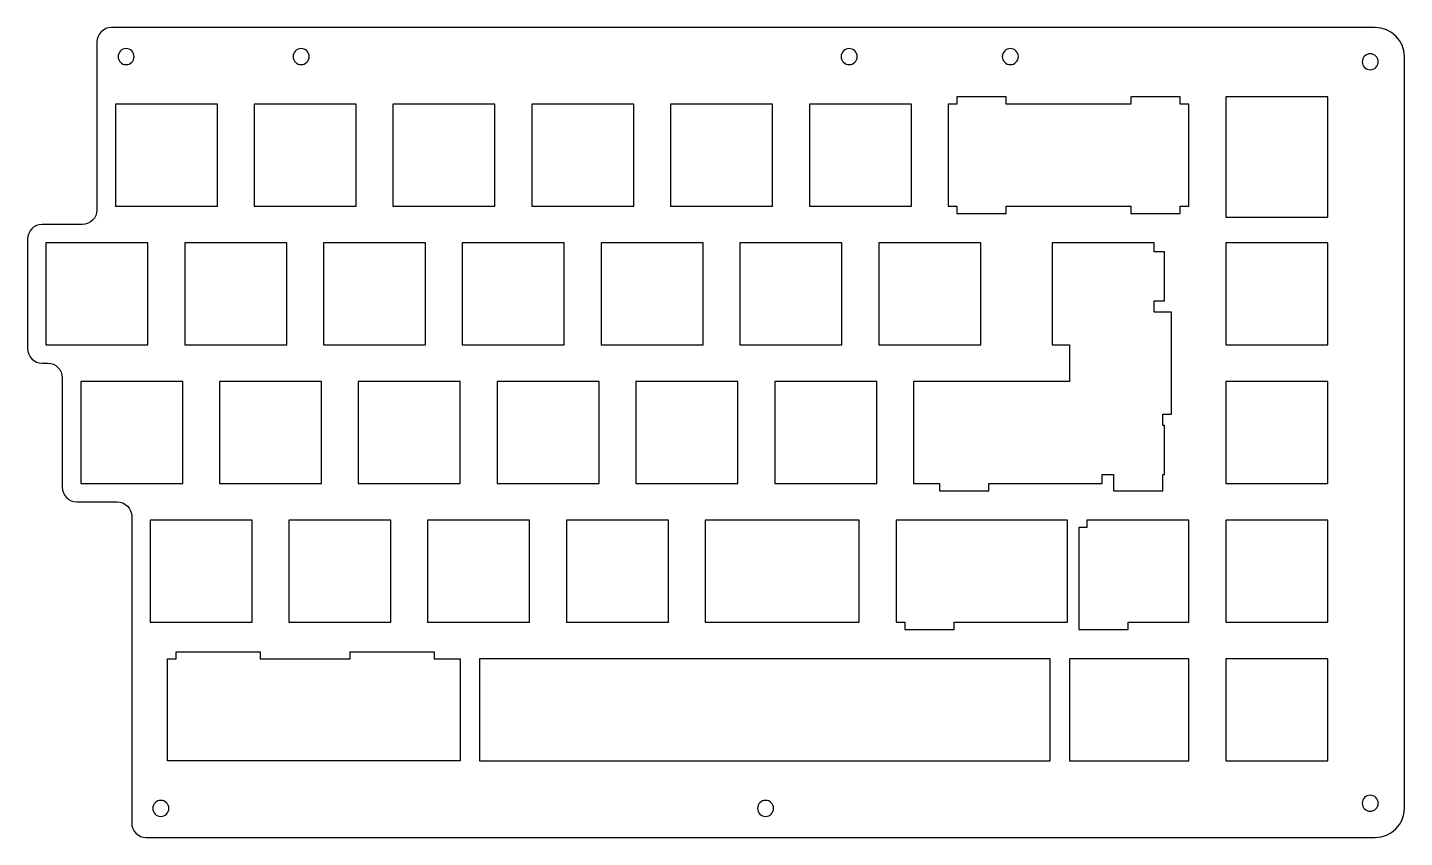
# Model space of a CAD drawing. Header units: inches. Extents: x 55 to 244, y -164 to -52.
import ezdxf

# ---------------------------------------------------------------- set-up
doc = ezdxf.new("R2010")
doc.units = ezdxf.units.IN
doc.header["$MEASUREMENT"] = 0
doc.layers.add('Layer 1', color=7, linetype='Continuous')

# ---------------------------------------------------------------- blocks, each defined once
blk = doc.blocks.new('block 2')
at = {"layer": 'Layer 1', "color": 7, "lineweight": 25, "true_color": 0xffffff}
blk.add_lwpolyline([(219.03, -95.96), (233.03, -95.96), (233.03, -81.96), (219.03, -81.96), (219.03, -95.96)], dxfattribs=at)
blk = doc.blocks.new('block 3')
at = {"layer": 'Layer 1', "color": 7, "lineweight": 25, "true_color": 0xffffff}
blk.add_lwpolyline([(219.03, -115.01), (233.03, -115.01), (233.03, -101.01), (219.03, -101.01), (219.03, -115.01)], dxfattribs=at)
blk = doc.blocks.new('block 4')
at = {"layer": 'Layer 1', "color": 7, "lineweight": 25, "true_color": 0xffffff}
blk.add_lwpolyline([(219.03, -134.06), (233.03, -134.06), (233.03, -120.06), (219.03, -120.06), (219.03, -134.06)], dxfattribs=at)
blk = doc.blocks.new('block 5')
at = {"layer": 'Layer 1', "color": 7, "lineweight": 25, "true_color": 0xffffff}
blk.add_lwpolyline([(219.03, -153.11), (233.03, -153.11), (233.03, -139.11), (219.03, -139.11), (219.03, -153.11)], dxfattribs=at)
blk = doc.blocks.new('block 6')
at = {"layer": 'Layer 1', "color": 7, "lineweight": 25, "true_color": 0xffffff}
blk.add_lwpolyline([(66.63, -76.91), (80.63, -76.91), (80.63, -62.91), (66.63, -62.91), (66.63, -76.91)], dxfattribs=at)
blk = doc.blocks.new('block 7')
at = {"layer": 'Layer 1', "color": 7, "lineweight": 25, "true_color": 0xffffff}
blk.add_lwpolyline([(85.68, -76.91), (99.68, -76.91), (99.68, -62.91), (85.68, -62.91), (85.68, -76.91)], dxfattribs=at)
blk = doc.blocks.new('block 8')
at = {"layer": 'Layer 1', "color": 7, "lineweight": 25, "true_color": 0xffffff}
blk.add_lwpolyline([(104.73, -76.91), (118.73, -76.91), (118.73, -62.91), (104.73, -62.91), (104.73, -76.91)], dxfattribs=at)
blk = doc.blocks.new('block 9')
at = {"layer": 'Layer 1', "color": 7, "lineweight": 25, "true_color": 0xffffff}
blk.add_lwpolyline([(123.78, -76.91), (137.78, -76.91), (137.78, -62.91), (123.78, -62.91), (123.78, -76.91)], dxfattribs=at)
blk = doc.blocks.new('block 10')
at = {"layer": 'Layer 1', "color": 7, "lineweight": 25, "true_color": 0xffffff}
blk.add_lwpolyline([(142.83, -76.91), (156.83, -76.91), (156.83, -62.91), (142.83, -62.91), (142.83, -76.91)], dxfattribs=at)
blk = doc.blocks.new('block 11')
at = {"layer": 'Layer 1', "color": 7, "lineweight": 25, "true_color": 0xffffff}
blk.add_lwpolyline([(161.88, -76.91), (175.88, -76.91), (175.88, -62.91), (161.88, -62.91), (161.88, -76.91)], dxfattribs=at)
blk = doc.blocks.new('block 12')
at = {"layer": 'Layer 1', "color": 7, "lineweight": 25, "true_color": 0xffffff}
blk.add_lwpolyline([(57.1, -95.96), (71.1, -95.96), (71.1, -81.96), (57.1, -81.96), (57.1, -95.96)], dxfattribs=at)
blk = doc.blocks.new('block 13')
at = {"layer": 'Layer 1', "color": 7, "lineweight": 25, "true_color": 0xffffff}
blk.add_lwpolyline([(76.15, -95.96), (90.15, -95.96), (90.15, -81.96), (76.15, -81.96), (76.15, -95.96)], dxfattribs=at)
blk = doc.blocks.new('block 14')
at = {"layer": 'Layer 1', "color": 7, "lineweight": 25, "true_color": 0xffffff}
blk.add_lwpolyline([(95.2, -95.96), (109.2, -95.96), (109.2, -81.96), (95.2, -81.96), (95.2, -95.96)], dxfattribs=at)
blk = doc.blocks.new('block 15')
at = {"layer": 'Layer 1', "color": 7, "lineweight": 25, "true_color": 0xffffff}
blk.add_lwpolyline([(114.25, -95.96), (128.25, -95.96), (128.25, -81.96), (114.25, -81.96), (114.25, -95.96)], dxfattribs=at)
blk = doc.blocks.new('block 16')
at = {"layer": 'Layer 1', "color": 7, "lineweight": 25, "true_color": 0xffffff}
blk.add_lwpolyline([(133.3, -95.96), (147.3, -95.96), (147.3, -81.96), (133.3, -81.96), (133.3, -95.96)], dxfattribs=at)
blk = doc.blocks.new('block 17')
at = {"layer": 'Layer 1', "color": 7, "lineweight": 25, "true_color": 0xffffff}
blk.add_lwpolyline([(152.35, -95.96), (166.35, -95.96), (166.35, -81.96), (152.35, -81.96), (152.35, -95.96)], dxfattribs=at)
blk = doc.blocks.new('block 18')
at = {"layer": 'Layer 1', "color": 7, "lineweight": 25, "true_color": 0xffffff}
blk.add_lwpolyline([(171.4, -95.96), (185.4, -95.96), (185.4, -81.96), (171.4, -81.96), (171.4, -95.96)], dxfattribs=at)
blk = doc.blocks.new('block 19')
at = {"layer": 'Layer 1', "color": 7, "lineweight": 25, "true_color": 0xffffff}
blk.add_lwpolyline([(61.87, -115.01), (75.87, -115.01), (75.87, -101.01), (61.87, -101.01), (61.87, -115.01)], dxfattribs=at)
blk = doc.blocks.new('block 20')
at = {"layer": 'Layer 1', "color": 7, "lineweight": 25, "true_color": 0xffffff}
blk.add_lwpolyline([(80.92, -115.01), (94.92, -115.01), (94.92, -101.01), (80.92, -101.01), (80.92, -115.01)], dxfattribs=at)
blk = doc.blocks.new('block 21')
at = {"layer": 'Layer 1', "color": 7, "lineweight": 25, "true_color": 0xffffff}
blk.add_lwpolyline([(99.97, -115.01), (113.97, -115.01), (113.97, -101.01), (99.97, -101.01), (99.97, -115.01)], dxfattribs=at)
blk = doc.blocks.new('block 22')
at = {"layer": 'Layer 1', "color": 7, "lineweight": 25, "true_color": 0xffffff}
blk.add_lwpolyline([(119.02, -115.01), (133.02, -115.01), (133.02, -101.01), (119.02, -101.01), (119.02, -115.01)], dxfattribs=at)
blk = doc.blocks.new('block 23')
at = {"layer": 'Layer 1', "color": 7, "lineweight": 25, "true_color": 0xffffff}
blk.add_lwpolyline([(138.07, -115.01), (152.07, -115.01), (152.07, -101.01), (138.07, -101.01), (138.07, -115.01)], dxfattribs=at)
blk = doc.blocks.new('block 24')
at = {"layer": 'Layer 1', "color": 7, "lineweight": 25, "true_color": 0xffffff}
blk.add_lwpolyline([(157.12, -115.01), (171.12, -115.01), (171.12, -101.01), (157.12, -101.01), (157.12, -115.01)], dxfattribs=at)
blk = doc.blocks.new('block 25')
at = {"layer": 'Layer 1', "color": 7, "lineweight": 25, "true_color": 0xffffff}
blk.add_lwpolyline([(71.39, -134.06), (85.39, -134.06), (85.39, -120.06), (71.39, -120.06), (71.39, -134.06)], dxfattribs=at)
blk = doc.blocks.new('block 26')
at = {"layer": 'Layer 1', "color": 7, "lineweight": 25, "true_color": 0xffffff}
blk.add_lwpolyline([(90.44, -134.06), (104.44, -134.06), (104.44, -120.06), (90.44, -120.06), (90.44, -134.06)], dxfattribs=at)
blk = doc.blocks.new('block 27')
at = {"layer": 'Layer 1', "color": 7, "lineweight": 25, "true_color": 0xffffff}
blk.add_lwpolyline([(109.49, -134.06), (123.49, -134.06), (123.49, -120.06), (109.49, -120.06), (109.49, -134.06)], dxfattribs=at)
blk = doc.blocks.new('block 28')
at = {"layer": 'Layer 1', "color": 7, "lineweight": 25, "true_color": 0xffffff}
blk.add_lwpolyline([(128.54, -134.06), (142.54, -134.06), (142.54, -120.06), (128.54, -120.06), (128.54, -134.06)], dxfattribs=at)
blk = doc.blocks.new('block 29')
at = {"layer": 'Layer 1', "color": 7, "lineweight": 25, "true_color": 0xffffff}
for points in [[(187.78, -120.06), (183.31, -120.06), (180.93, -120.06), (173.78, -120.06), (173.78, -134.06), (175, -134.06), (175, -135.06), (181.75, -135.06), (181.75, -134.06), (183.31, -134.06), (187.78, -134.06), (194.93, -134.06), (197.31, -134.06), (197.31, -120.06), (194.93, -120.06), (187.78, -120.06)], [(199.98, -120.06), (199.98, -121.06), (198.87, -121.06), (198.87, -135.06), (205.62, -135.06), (205.62, -134.06), (213.98, -134.06), (213.98, -120.06), (199.98, -120.06)]]:
    blk.add_lwpolyline(points, dxfattribs=at)

msp = doc.modelspace()

# ---------------------------------------------------------------- linework, layer by layer
at = {"layer": 'Layer 1', "color": 7, "lineweight": 25, "true_color": 0xffffff}
for points in [[(212.77, -62.91), (212.77, -61.91), (206.02, -61.91), (206.02, -62.91), (204.45, -62.91), (199.98, -62.91), (194.93, -62.91), (190.45, -62.91), (188.89, -62.91), (188.89, -61.91), (182.14, -61.91), (182.14, -62.91), (180.93, -62.91), (180.93, -76.91), (182.14, -76.91), (182.14, -77.91), (188.89, -77.91), (188.89, -76.91), (190.45, -76.91), (194.93, -76.91), (199.98, -76.91), (204.45, -76.91), (206.02, -76.91), (206.02, -77.91), (212.77, -77.91), (212.77, -76.91), (213.98, -76.91), (213.98, -62.91), (212.77, -62.91)], [(219.03, -61.91), (219.03, -78.41), (233.03, -78.41), (233.03, -61.91), (219.03, -61.91)], [(211.6, -105.48), (211.6, -91.48), (209.22, -91.48), (209.22, -89.92), (210.6, -89.92), (210.6, -83.17), (209.22, -83.17), (209.22, -81.96), (195.22, -81.96), (195.22, -95.96), (197.6, -95.96), (197.6, -101.01), (190.17, -101.01), (188.07, -101.01), (176.17, -101.01), (176.17, -115.01), (179.76, -115.01), (179.76, -116.01), (186.51, -116.01), (186.51, -115.01), (188.07, -115.01), (190.17, -115.01), (202.07, -115.01), (202.07, -113.79), (203.63, -113.79), (203.63, -116.01), (210.38, -116.01), (210.38, -113.79), (210.6, -113.79), (210.6, -107.04), (210.38, -107.04), (210.38, -105.48), (211.6, -105.48)], [(161.59, -120.06), (154.73, -120.06), (147.59, -120.06), (147.59, -134.06), (154.73, -134.06), (161.59, -134.06), (168.73, -134.06), (168.73, -120.06), (161.59, -120.06)], [(113.97, -153.11), (83.3, -153.11), (73.77, -153.11), (73.77, -139.11), (74.98, -139.11), (74.98, -138.11), (79.75, -138.11), (81.73, -138.11), (86.5, -138.11), (86.5, -139.11), (87.77, -139.11), (88.06, -139.11), (97.3, -139.11), (98.86, -139.11), (98.86, -138.11), (103.62, -138.11), (105.61, -138.11), (110.37, -138.11), (110.37, -139.11), (113.97, -139.11), (113.97, -153.11)], [(116.63, -139.11), (116.63, -153.11), (194.93, -153.11), (194.93, -139.11), (116.63, -139.11)], [(211.6, -139.11), (199.98, -139.11), (197.6, -139.11), (197.6, -153.11), (199.98, -153.11), (211.6, -153.11), (213.98, -153.11), (213.98, -139.11), (211.6, -139.11)]]:
    msp.add_lwpolyline(points, dxfattribs=at)
at = {"layer": 'Layer 1', "color": 195, "lineweight": 25, "true_color": 0x794d9e}
for points, knots in [([(66.1, -52.38), (66.1, -52.38), (239.55, -52.38), (239.55, -52.38), (241.76, -52.38), (243.55, -54.17), (243.55, -56.38), (243.55, -56.38), (243.55, -159.63), (243.55, -159.63), (243.55, -161.84), (241.76, -163.63), (239.55, -163.63), (239.55, -163.63), (70.87, -163.63), (70.87, -163.63), (69.76, -163.63), (68.87, -162.73), (68.87, -161.63), (68.87, -161.63), (68.87, -119.53), (68.87, -119.53), (68.87, -118.43), (67.97, -117.53), (66.87, -117.53), (66.87, -117.53), (61.34, -117.53), (61.34, -117.53), (60.24, -117.53), (59.34, -116.63), (59.34, -115.53), (59.34, -115.53), (59.34, -100.48), (59.34, -100.48), (59.34, -99.38), (58.45, -98.48), (57.34, -98.48), (57.34, -98.48), (56.58, -98.48), (56.58, -98.48), (55.47, -98.48), (54.58, -97.58), (54.58, -96.48), (54.58, -96.48), (54.58, -81.43), (54.58, -81.43), (54.58, -80.33), (55.47, -79.43), (56.58, -79.43), (56.58, -79.43), (62.1, -79.43), (62.1, -79.43), (63.21, -79.43), (64.1, -78.53), (64.1, -77.43), (64.1, -77.43), (64.1, -54.38), (64.1, -54.38), (64.1, -53.28), (65, -52.38), (66.1, -52.38)], [0, 0, 0, 0, 1, 1, 1, 2, 2, 2, 3, 3, 3, 4, 4, 4, 5, 5, 5, 6, 6, 6, 7, 7, 7, 8, 8, 8, 9, 9, 9, 10, 10, 10, 11, 11, 11, 12, 12, 12, 13, 13, 13, 14, 14, 14, 15, 15, 15, 16, 16, 16, 17, 17, 17, 18, 18, 18, 19, 19, 19, 20, 20, 20, 20]), ([(69.2, -56.38), (69.2, -56.99), (68.71, -57.48), (68.1, -57.48), (67.5, -57.48), (67, -56.99), (67, -56.38), (67, -55.77), (67.5, -55.28), (68.1, -55.28), (68.71, -55.28), (69.2, -55.77), (69.2, -56.38)], [0, 0, 0, 0, 1, 1, 1, 2, 2, 2, 3, 3, 3, 4, 4, 4, 4]), ([(93.23, -56.38), (93.23, -56.99), (92.74, -57.48), (92.13, -57.48), (91.52, -57.48), (91.03, -56.99), (91.03, -56.38), (91.03, -55.77), (91.52, -55.28), (92.13, -55.28), (92.74, -55.28), (93.23, -55.77), (93.23, -56.38)], [0, 0, 0, 0, 1, 1, 1, 2, 2, 2, 3, 3, 3, 4, 4, 4, 4]), ([(168.44, -56.38), (168.44, -56.99), (167.95, -57.48), (167.34, -57.48), (166.74, -57.48), (166.24, -56.99), (166.24, -56.38), (166.24, -55.77), (166.74, -55.28), (167.34, -55.28), (167.95, -55.28), (168.44, -55.77), (168.44, -56.38)], [0, 0, 0, 0, 1, 1, 1, 2, 2, 2, 3, 3, 3, 4, 4, 4, 4]), ([(190.56, -56.38), (190.56, -56.99), (190.07, -57.48), (189.46, -57.48), (188.86, -57.48), (188.36, -56.99), (188.36, -56.38), (188.36, -55.77), (188.86, -55.28), (189.46, -55.28), (190.07, -55.28), (190.56, -55.77), (190.56, -56.38)], [0, 0, 0, 0, 1, 1, 1, 2, 2, 2, 3, 3, 3, 4, 4, 4, 4]), ([(239.95, -57.08), (239.95, -57.69), (239.46, -58.18), (238.85, -58.18), (238.25, -58.18), (237.75, -57.69), (237.75, -57.08), (237.75, -56.47), (238.25, -55.98), (238.85, -55.98), (239.46, -55.98), (239.95, -56.47), (239.95, -57.08)], [0, 0, 0, 0, 1, 1, 1, 2, 2, 2, 3, 3, 3, 4, 4, 4, 4]), ([(73.97, -159.63), (73.97, -160.24), (73.47, -160.73), (72.87, -160.73), (72.26, -160.73), (71.77, -160.24), (71.77, -159.63), (71.77, -159.02), (72.26, -158.53), (72.87, -158.53), (73.47, -158.53), (73.97, -159.02), (73.97, -159.63)], [0, 0, 0, 0, 1, 1, 1, 2, 2, 2, 3, 3, 3, 4, 4, 4, 4]), ([(156.97, -159.63), (156.97, -160.24), (156.47, -160.73), (155.87, -160.73), (155.26, -160.73), (154.77, -160.24), (154.77, -159.63), (154.77, -159.02), (155.26, -158.53), (155.87, -158.53), (156.47, -158.53), (156.97, -159.02), (156.97, -159.63)], [0, 0, 0, 0, 1, 1, 1, 2, 2, 2, 3, 3, 3, 4, 4, 4, 4]), ([(239.95, -158.93), (239.95, -159.54), (239.46, -160.03), (238.85, -160.03), (238.25, -160.03), (237.75, -159.54), (237.75, -158.93), (237.75, -158.32), (238.25, -157.83), (238.85, -157.83), (239.46, -157.83), (239.95, -158.32), (239.95, -158.93)], [0, 0, 0, 0, 1, 1, 1, 2, 2, 2, 3, 3, 3, 4, 4, 4, 4])]:
    msp.add_open_spline(points, degree=3, knots=knots, dxfattribs=at)

# ---------------------------------------------------------------- block references
at = {"layer": 'Layer 1'}
for name in ['block 6', 'block 7', 'block 8', 'block 9', 'block 10', 'block 11', 'block 12', 'block 13', 'block 14', 'block 15', 'block 16', 'block 17', 'block 18', 'block 2', 'block 19', 'block 20', 'block 21', 'block 22', 'block 23', 'block 24', 'block 3', 'block 25', 'block 26', 'block 27', 'block 28', 'block 29', 'block 4', 'block 5']:
    msp.add_blockref(name, (0, 0), dxfattribs=at)

doc.saveas('drawing.dxf')
